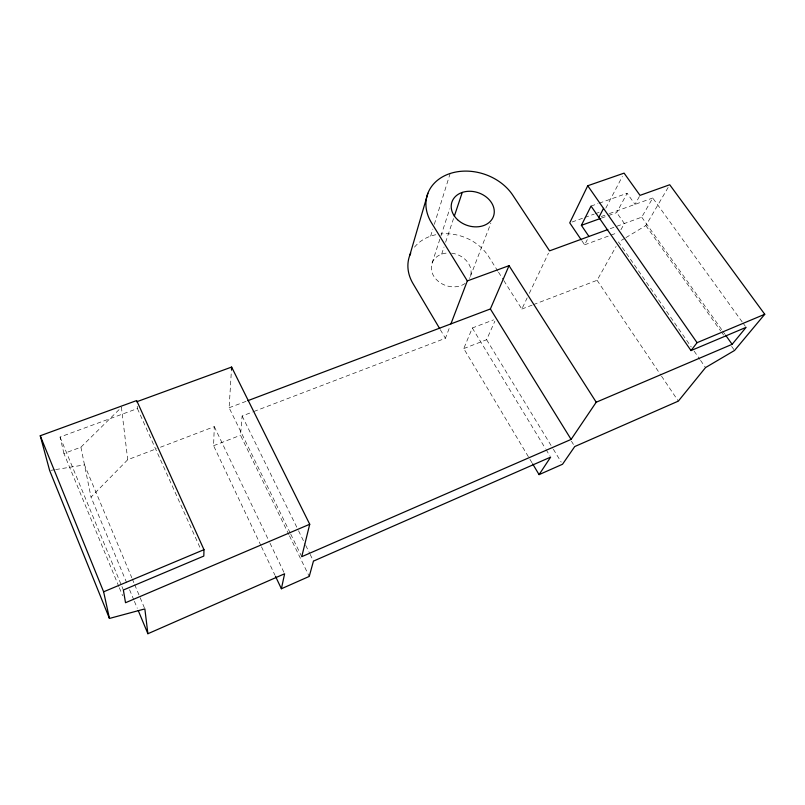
<?xml version="1.0" encoding="UTF-8"?>
<svg xmlns="http://www.w3.org/2000/svg" width="805" height="805" viewBox="0 0 805 805"><rect width="100%" height="100%" fill="white"/><g stroke="black" fill="none" stroke-linecap="round" stroke-linejoin="round"><path stroke-width="0.6" stroke-dasharray="4.03 3.02" d="M260.941 545.619L213.587 445.708L214.301 426.63L158.142 448.103M290.192 533.001L229.113 407.753L231.468 369.535M288.894 534.631L240.514 435.253L242.144 415.984L252.659 411.969M430.635 236.157L432.849 229.063M434.318 224.333L450.156 173.488M432.094 263.074L440.536 237.113M440.919 235.925L449.743 208.777M441.653 254.139L444.028 247.014M445.608 242.265L453.537 218.527M253.827 411.516L445.417 338.281L450.065 326.106M470.382 276.477L490.879 223.096M531.994 462.784L463.75 348.585L472.324 327.987L493.596 319.857M463.75 348.585L486.612 339.71L494.864 321.185M503.829 280.603L521.831 309.06L527.164 297.87M529.298 293.392L548.497 253.102M581.914 240.826L584.621 244.821L587.328 239.598M605.813 208.153L622.376 176.416M608.469 215.579L616.711 212.601L627.115 193.291L635.014 204.379L639.472 196.36M620.866 229.817L624.368 223.518L616.711 212.601M533.403 304.632L597.079 280.291L616.107 246.441M610.2 228.69L641.736 217.169L652.734 198L742.431 322.252M625.908 237.626L645.841 225.551L668.462 186.901M126.687 582.78L91.025 497.108L127.723 459.725L156.975 448.546M118.828 586.523L63.937 453.507L80.913 447.178L121.424 407.34L127.723 459.725M624.861 238.26L618.562 242.074L691.284 347.005M213.587 445.708L240.514 435.253M521.831 309.06L532.246 305.075M229.113 407.753L246.722 401.101M63.937 453.507L60.053 437.024L137.424 408.578L137.212 406.284M584.621 244.821L617.355 232.776M601.194 216.555L608.188 214.029M609.355 213.607L652.734 198M601.405 218.125L607.292 216.002M572.063 222.019L583.716 217.853M584.873 217.441L594.191 214.1M595.358 213.687L600.017 212.017M591.041 206.09L598.024 203.615M599.192 203.202L627.115 193.291M50.856 470.341L54.458 469.758M55.666 469.557L84.505 464.888L131.819 577.799M743.166 323.268L745.37 326.317M641.736 217.169L722.005 330.08M722.729 331.097L724.892 334.145M645.841 225.551L720.727 331.016M721.451 332.042L723.635 335.111M731.634 346.371L733.808 349.45M694.131 351.111L699.837 359.342M700.551 360.378L705.542 367.573M597.079 280.291L660.814 375.08M661.519 376.126L678.323 401.121M497.832 271.124L488.504 256.362A43.953 35.782 19 0 0 440.999 233.933M498.506 272.171L503.165 279.556M571.449 441.231L573.422 444.42M486.612 339.71L552.693 448.144M553.347 449.22L561.206 462.11M472.324 327.987L545.448 448.586M546.092 449.653L549.976 456.053M440.325 329.688L445.417 338.281M242.144 415.984L297.971 529.62M298.524 530.747L305.155 544.25M305.709 545.367L309.583 553.246M310.136 554.373L313.447 561.125M290.736 534.128L301.744 556.688M289.448 535.768L309.241 576.42M214.301 426.63L269.474 542.077M270.017 543.204L284.618 573.764M261.474 546.746L274.928 575.132M137.424 408.578L200.214 548.064M132.292 578.956L134.224 583.565M134.707 584.712L144.367 607.765M129.575 589.733L133.912 600.148M134.395 601.305L137.283 608.258M60.053 437.024L121.444 585.366M121.927 586.523L123.366 590.005M119.311 587.68L122.652 595.781M80.913 447.178L91.025 497.108M465.129 283.43A20.286 16.513 19 0 1 433.784 276.216A20.286 16.513 19 0 1 446.463 253.082M451.585 253.152A20.286 16.513 19 0 1 469.526 278.47M414.484 247.165A43.953 35.782 19 0 1 436.27 234.627"/><path stroke-width="1.21" d="M532.638 463.861L539.078 474.628L550.63 457.119L313.447 561.125L309.241 576.42L281.388 588.757L284.618 573.764L147.889 633.726L144.85 608.912L109.44 618.441L49.648 470.533L40.25 435.757L136.669 400.548L203.977 549.674L203.816 556.064L123.366 590.005L125.52 602.724L309.724 524.256L231.619 367.07L136.659 401.776M231.468 369.535L231.619 367.07M309.724 524.256L301.744 556.688L571.107 439.409L596.223 402.218L732.127 344.319L746.104 327.343L691.012 350.577L591.041 206.09L581.381 225.34L588.958 236.459M409.805 255.276L427.878 193.291M454.332 216.163L462.251 192.425M450.911 323.892L467.323 280.915L509.032 265.67L596.223 402.218M247.89 400.659L490.376 308.969L509.032 265.67M539.078 474.628L562.514 464.254L574.74 446.554L678.323 401.121L705.542 367.573L734.542 350.467L764.75 314.272L669.72 184.748L640.025 195.363L624.086 173.135L587.741 185.754L569.739 222.854L581.24 239.83M598.86 217.39L603.529 208.404M691.012 350.577L697.07 342.678L764.75 314.272M109.44 618.441L103.624 591.806L203.977 549.674M607.845 229.556L549.563 250.858L512.825 195.243A47.616 37.402 18.7 0 0 449.603 173.679A47.616 37.402 18.7 0 0 431.601 222.975L467.323 280.915M581.381 225.34L600.228 218.547M725.617 335.172L732.127 344.319M587.741 185.754L697.07 342.678M490.376 308.969L571.107 439.409M439.691 328.611L412.975 283.531A43.953 35.782 19 0 1 410.721 253.132M275.471 576.269L281.388 588.757M138.249 610.572L147.889 633.726M40.25 435.757L103.624 591.806M457.532 219.695A21.977 17.257 18.7 0 0 493.546 216.143A21.977 17.257 18.7 0 0 467.142 191.389A21.977 17.257 18.7 0 0 457.532 219.695"/></g></svg>
